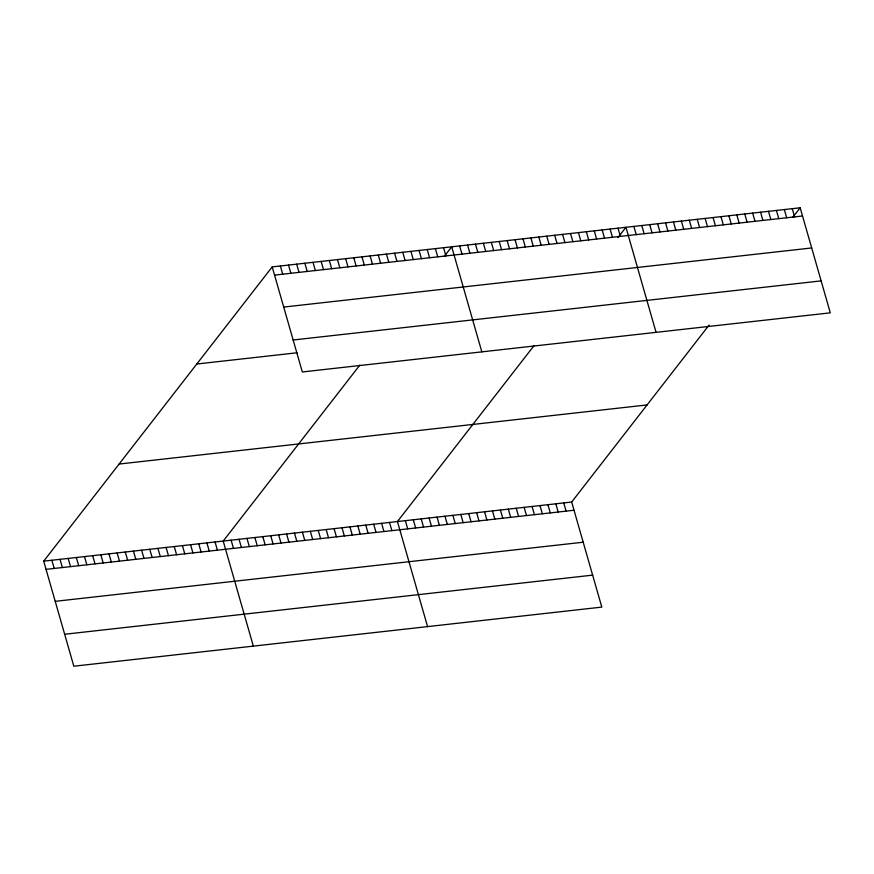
<?xml version="1.0" encoding="UTF-8"?>
<svg xmlns="http://www.w3.org/2000/svg" width="874" height="874" viewBox="0 0 874 874"><rect width="100%" height="100%" fill="white"/><g stroke="black" fill="none" stroke-linecap="round" stroke-linejoin="round"><path stroke-width="1.31" d="M709.087 325.084L571.672 502.037L601.804 607.102L73.82 666.217L43.7 561.163L272.196 266.898L800.18 207.783L830.3 312.837L302.328 371.963L272.196 266.898M359.869 365.07L223.209 541.061L253.34 646.115M444.462 256.137L451.716 246.796L481.836 351.861M534.101 345.558L397.441 521.549L427.572 626.603M617.962 237.564L625.948 227.295L656.068 332.349M792.926 217.113L800.18 207.783M274.556 275.113L802.529 215.987M283.722 307.069L811.695 247.954M293.161 339.997L821.134 280.882M196.792 364.01L297.04 352.779M119.104 464.05L647.077 404.935M43.7 561.163L571.672 502.037M46.049 569.367L574.032 510.241M55.215 601.334L583.198 542.208M64.665 634.262L592.638 575.136M792.259 208.668L794.608 216.872M784.339 209.552L786.687 217.768M776.418 210.437L778.767 218.653M768.497 211.333L770.846 219.538M760.577 212.218L762.926 220.423M752.656 213.103L755.016 221.308M744.735 213.988L747.095 222.193M736.815 214.873L739.175 223.088M728.894 215.758L731.254 223.973M720.974 216.654L723.333 224.858M713.064 217.539L715.413 225.743M705.143 218.424L707.492 226.628M697.223 219.308L699.571 227.524M689.302 220.193L691.651 228.409M681.381 221.078L683.73 229.294M673.461 221.974L675.81 230.179M665.54 222.859L667.9 231.064M657.619 223.744L659.979 231.949M649.699 224.629L652.059 232.845M641.778 225.514L644.138 233.729M633.858 226.399L636.217 234.614M618.027 228.18L620.376 236.384M610.107 229.064L612.456 237.269M602.186 229.949L604.535 238.165M594.265 230.834L596.614 239.05M586.345 231.73L588.694 239.935M578.424 232.615L580.784 240.82M570.504 233.5L572.863 241.705M562.583 234.385L564.943 242.59M554.662 235.27L557.022 243.485M546.742 236.155L549.101 244.37M538.832 237.051L541.181 245.255M530.911 237.936L533.26 246.14M522.991 238.821L525.34 247.025M515.07 239.705L517.419 247.921M507.149 240.59L509.498 248.806M499.229 241.475L501.578 249.691M491.308 242.371L493.668 250.576M563.752 502.921L566.112 511.137M483.388 243.256L485.747 251.461M555.831 503.806L558.191 512.022M475.467 244.141L477.827 252.346M547.922 504.702L550.27 512.907M467.546 245.026L469.906 253.242M540.001 505.587L542.35 513.792M459.626 245.911L461.985 254.126M532.08 506.472L534.429 514.677M524.16 507.357L526.509 515.573M443.555 247.713L445.904 255.929M516.239 508.242L518.588 516.458M435.394 248.631L437.743 256.836M508.318 509.127L510.667 517.342M427.233 249.538L429.582 257.754M500.398 510.023L502.758 518.227M419.072 250.456L421.432 258.66M492.477 510.908L494.837 519.112M410.911 251.373L413.271 259.578M484.557 511.793L486.916 519.997M402.75 252.28L405.11 260.496M476.636 512.677L478.996 520.893M394.589 253.198L396.949 261.402M468.715 513.562L471.075 521.778M386.439 254.115L388.788 262.32M460.806 514.447L463.154 522.663M378.278 255.022L380.627 263.238M452.885 515.343L455.234 523.548M444.964 516.228L447.313 524.433M370.117 255.94L372.466 264.145M437.044 517.113L439.393 525.318M361.956 256.847L364.305 265.062M429.123 517.998L431.472 526.214M353.795 257.764L356.144 265.98M421.202 518.883L423.551 527.098M345.634 258.682L347.994 266.887M413.282 519.779L415.642 527.983M337.473 259.589L339.833 267.805M405.361 520.664L407.721 528.868M329.312 260.507L331.672 268.711M321.162 261.424L323.511 269.629M389.52 522.433L391.88 530.638M313.001 262.331L315.35 270.547M381.599 523.318L383.959 531.534M304.84 263.249L307.189 271.453M373.69 524.203L376.038 532.419M296.679 264.167L299.028 272.371M365.769 525.099L368.118 533.304M288.518 265.073L290.867 273.289M357.848 525.984L360.197 534.189M280.357 265.991L282.717 274.196M349.928 526.869L352.277 535.074M342.007 527.754L344.356 535.97M334.087 528.639L336.435 536.855M326.166 529.524L328.526 537.739M318.245 530.42L320.605 538.624M310.325 531.305L312.684 539.509M302.404 532.19L304.764 540.394M294.483 533.074L296.843 541.29M286.574 533.959L288.923 542.175M278.653 534.844L281.002 543.06M270.732 535.74L273.081 543.945M262.812 536.625L265.161 544.83M254.891 537.51L257.24 545.715M246.971 538.395L249.319 546.611M239.05 539.28L241.41 547.495M231.129 540.176L233.489 548.38M215.048 541.967L217.407 550.183M206.898 542.885L209.247 551.09M198.737 543.803L201.086 552.007M190.576 544.71L192.925 552.925M182.415 545.627L184.764 553.832M174.254 546.545L176.603 554.75M166.093 547.452L168.453 555.667M157.932 548.369L160.292 556.574M149.771 549.276L152.131 557.492M141.621 550.194L143.97 558.399M133.46 551.112L135.809 559.316M125.299 552.018L127.648 560.234M117.138 552.936L119.487 561.141M108.977 553.854L111.326 562.058M100.816 554.761L103.176 562.976M92.655 555.678L95.015 563.883M84.494 556.585L86.854 564.801M76.344 557.503L78.693 565.718M68.183 558.42L70.532 566.625M60.022 559.327L62.371 567.543M51.861 560.245L54.21 568.45"/></g></svg>
